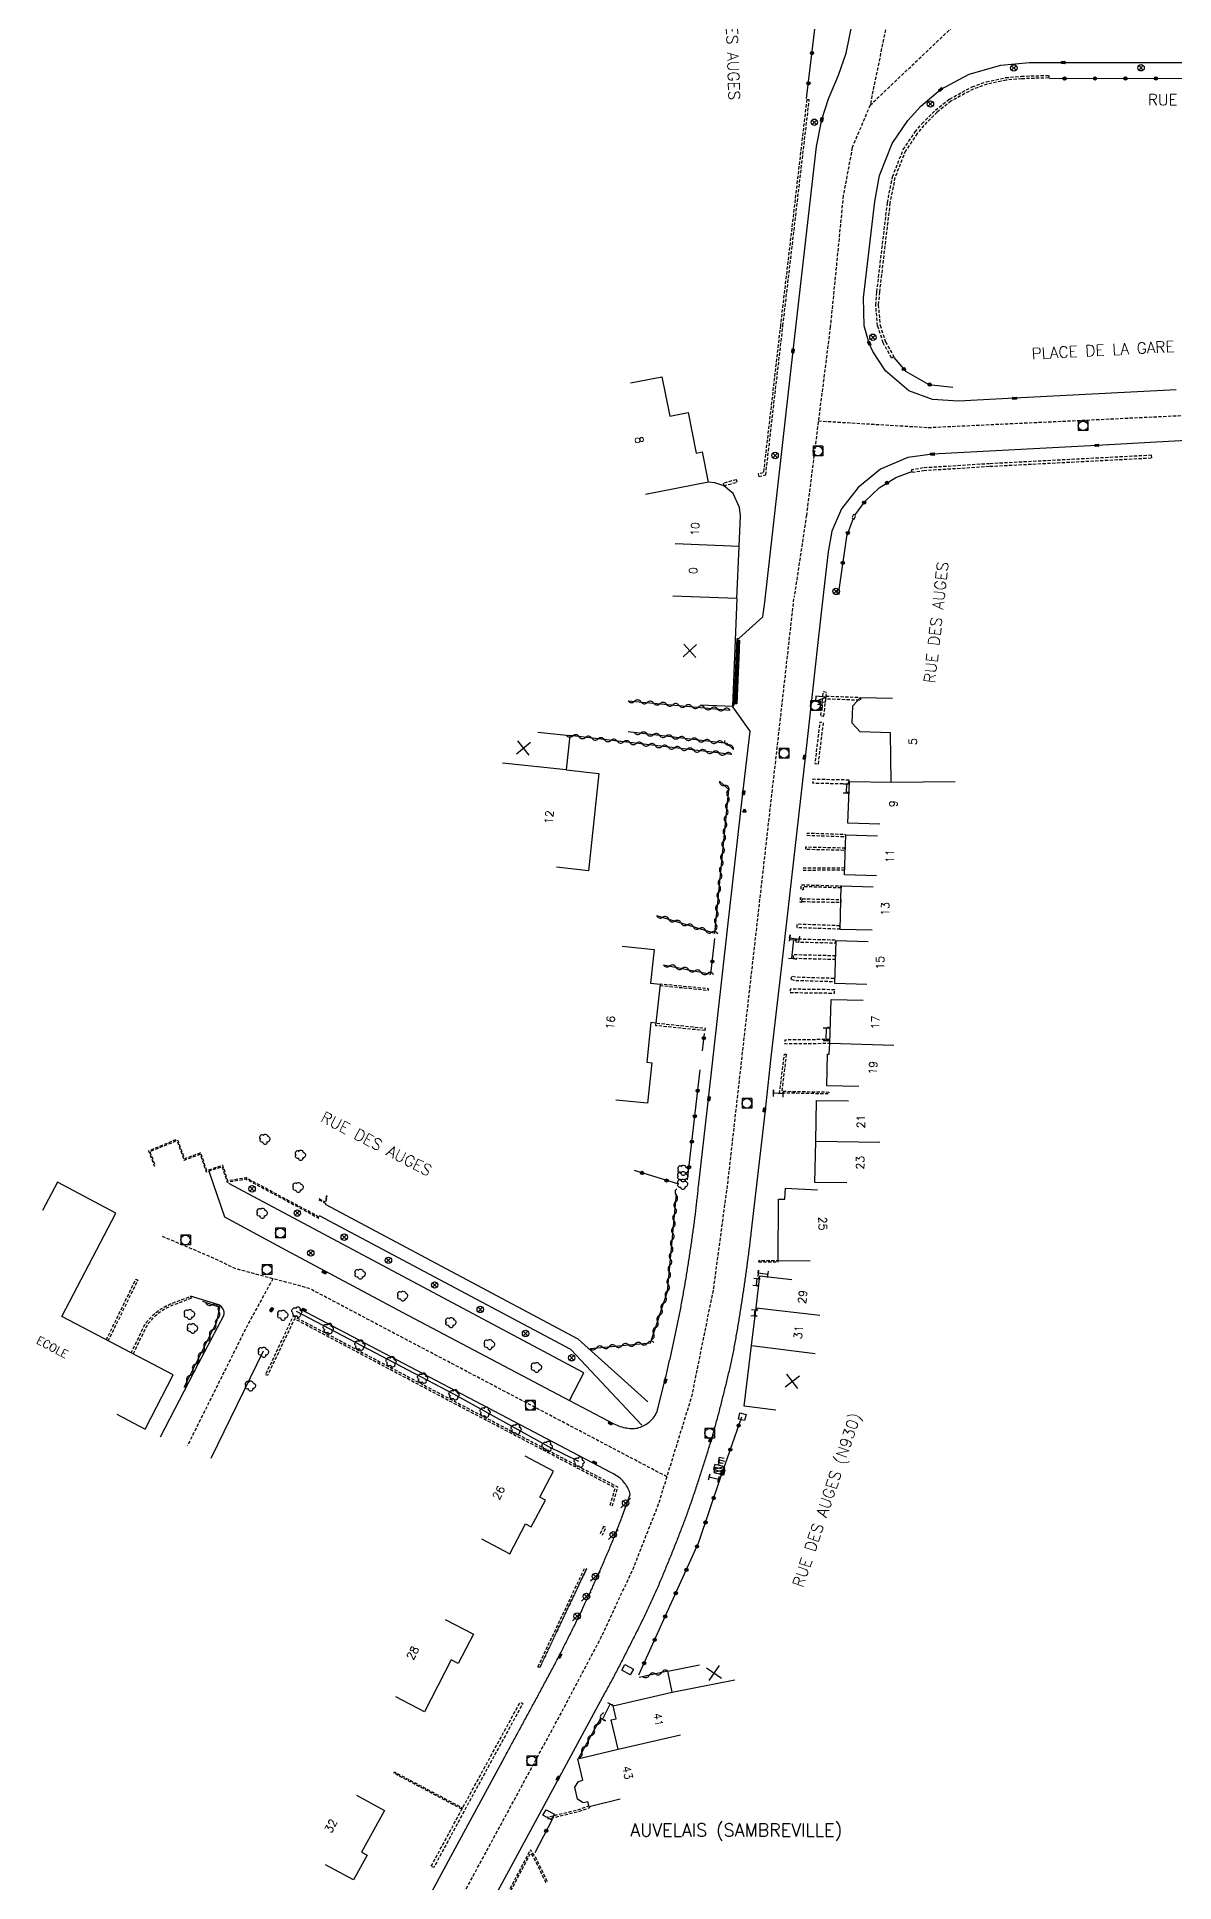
# Model space of a CAD drawing. Header units: millimetres. Extents: x 168000 to 169000, y 125999 to 127001.
# Drawn here: x 168423.1 to 168600.7, y 126247.1 to 126535.3 of the extents above; entities that cross this region are included whole.
import ezdxf
from ezdxf.enums import TextEntityAlignment as Align

# ---------------------------------------------------------------- set-up
doc = ezdxf.new("R2010")
doc.units = ezdxf.units.MM
doc.linetypes.add('DASHED', pattern=[0.75, 0.5, -0.25])
doc.layers.get('0').update_dxf_attribs({"linetype": 'CONTINUOUS'})
for name, color, linetype in [('W0001', 6, 'DASHED'), ('W0008', 7, 'CONTINUOUS'), ('W0100', 7, 'CONTINUOUS'), ('W0105', 7, 'CONTINUOUS'), ('W0112', 1, 'DASHED'), ('W0300', 7, 'CONTINUOUS'), ('W0302', 3, 'CONTINUOUS'), ('W0310', 3, 'CONTINUOUS'), ('W0322', 7, 'CONTINUOUS'), ('W0400', 7, 'CONTINUOUS'), ('W0420', 7, 'CONTINUOUS'), ('W0430', 7, 'CONTINUOUS'), ('W0454', 7, 'CONTINUOUS'), ('W0469', 7, 'CONTINUOUS'), ('W0851', 7, 'CONTINUOUS'), ('W0980', 7, 'CONTINUOUS'), ('W0984', 7, 'CONTINUOUS'), ('W0989', 7, 'CONTINUOUS'), ('W0991', 7, 'CONTINUOUS'), ('W1102', 7, 'CONTINUOUS'), ('W1471', 7, 'CONTINUOUS'), ('W1474', 7, 'CONTINUOUS')]:
    doc.layers.add(name, color=color, linetype=linetype)
doc.styles.get("Standard").update_dxf_attribs({"font": 'romans.shx', "width": 0.85})

# ---------------------------------------------------------------- blocks, each defined once
blk = doc.blocks.new('T400')
for p, q in [((-0.15, 0.3), (0.15, 0.3)), ((-0.15, -0.25), (-0.15, 0.3)), ((-0.15, 0.15), (0.15, 0.15)), ((-0.15, 0), (0.15, 0)), ((0.15, 0.3), (0.15, -0.25)), ((-0.15, -0.15), (0.15, -0.15)), ((-0.15, -0.25), (-0.15, -0.3)), ((-0.15, -0.3), (0.15, -0.3)), ((0.15, -0.3), (0.15, -0.25))]:
    blk.add_line(p, q)
blk = doc.blocks.new('T420')
for p, q in [((0.75, 0.75), (-0.75, 0.75)), ((-0.75, 0.75), (-0.75, -0.75)), ((0.75, 0.75), (0.75, -0.75)), ((0.75, -0.75), (-0.75, -0.75))]:
    blk.add_line(p, q)
blk.add_ellipse((0, 0), major_axis=(-0.53, 0.53), ratio=1, start_param=3.926991, end_param=10.210176)
blk = doc.blocks.new('T469')
at = {"color": 0, "linetype": 'Continuous', "flags": 128}
for points in [[(-0.35, 0.35), (0.35, -0.35)], [(-0.35, -0.35), (0.35, 0.35)]]:
    blk.add_lwpolyline(points, dxfattribs=at)
at = {"color": 0, "linetype": 'Continuous'}
blk.add_circle((0, 0), 0.5, dxfattribs=at)
blk = doc.blocks.new('t322o')
at = {"color": 0, "linetype": 'Continuous'}
for radius in [0.25, 0.15]:
    blk.add_circle((0, 0), radius, dxfattribs=at)
blk = doc.blocks.new('T1471')
at = {"color": 0, "linetype": 'Continuous', "flags": 128}
blk.add_lwpolyline([(-0.75, -0.5), (-0.75, 0.5), (0.75, 0.5), (0.75, -0.5), (-0.75, -0.5)], dxfattribs=at)
blk = doc.blocks.new('T1474')
at = {"color": 0, "linetype": 'Continuous', "flags": 128}
for points in [[(-0.75, -0.5), (-0.75, 0.5)], [(-0.75, 0), (0.75, 0)], [(0.75, 0), (0.75, -0.5), (0.75, 0.5)]]:
    blk.add_lwpolyline(points, dxfattribs=at)
blk = doc.blocks.new('T454')
for p, q in [((-0.25, 0.25), (0.25, -0.25)), ((-0.25, -0.25), (0.25, 0.25)), ((0.75, 0.75), (0.375, 0.375)), ((-0.375, -0.375), (-0.75, -0.75))]:
    blk.add_line(p, q)
blk.add_ellipse((0, 0), major_axis=(0.354, 0.354), ratio=1, start_param=5.497787143782138, end_param=11.78097245096172)
blk = doc.blocks.new('t105o')
for p, q in [((-0.5, 0), (0.5, 0)), ((0.5, 0), (0.2, 0.1)), ((0.5, 0), (0.2, -0.1))]:
    blk.add_line(p, q)
blk = doc.blocks.new('T430')
at = {"flags": 128}
for points in [[(0.8, 0.8), (-0.8, 0.8)], [(-0.8, 0.8), (-0.8, 0)], [(0.8, 0.8), (-0.8, 0)], [(-0.8, 0), (0.8, 0)], [(-0.4, 2.1), (0.4, 2.1)], [(-0.4, 2.1), (-0.4, 1.3)], [(-0.4, 1.7), (0, 1.7)], [(-0.4, 1.3), (0.4, 1.3)], [(0.8, 0), (0.8, 0.8)]]:
    blk.add_lwpolyline(points, dxfattribs=at)
blk = doc.blocks.new('T300')
for p, q in [((-0.8, 0.51), (-0.86, 0.34)), ((-0.86, 0.34), (-0.86, 0.17)), ((-0.86, 0.17), (-0.74, 0.06)), ((-0.69, 0.63), (-0.8, 0.51)), ((-0.8, -0.06), (-0.74, 0.06)), ((-0.74, 0.06), (-0.69, 0.11)), ((-0.57, 0.69), (-0.69, 0.63)), ((-0.46, 0.69), (-0.57, 0.69)), ((-0.29, 0.63), (-0.46, 0.69)), ((-0.29, 0.63), (-0.17, 0.74)), ((-0.23, 0.57), (-0.29, 0.63)), ((-0.17, 0.74), (-0.06, 0.8)), ((-0.06, 0.8), (0.06, 0.8)), ((0.06, 0.8), (0.23, 0.74)), ((0.23, 0.74), (0.34, 0.63)), ((0.34, 0.63), (0.4, 0.51)), ((0.46, 0.46), (0.34, 0.46)), ((0.4, 0.51), (0.4, 0.46)), ((0.57, 0.4), (0.46, 0.46)), ((0.57, 0.4), (0.69, 0.29)), ((0.69, 0.29), (0.74, 0.17)), ((0.74, 0.06), (0.69, -0.17)), ((0.74, 0.17), (0.74, 0.06)), ((-0.8, -0.17), (-0.8, -0.06)), ((-0.8, -0.23), (-0.8, -0.17)), ((-0.74, -0.34), (-0.8, -0.23)), ((-0.69, -0.4), (-0.74, -0.34)), ((-0.51, -0.46), (-0.69, -0.4)), ((-0.4, -0.46), (-0.51, -0.46)), ((-0.4, -0.46), (-0.34, -0.46)), ((-0.34, -0.46), (-0.34, -0.4)), ((-0.34, -0.51), (-0.34, -0.46)), ((-0.29, -0.63), (-0.34, -0.51)), ((-0.17, -0.74), (-0.29, -0.63)), ((-0.06, -0.8), (-0.17, -0.74)), ((0.06, -0.8), (-0.06, -0.8)), ((0.17, -0.74), (0.06, -0.8)), ((0.23, -0.69), (0.17, -0.74)), ((0.29, -0.46), (0.23, -0.46)), ((0.29, -0.63), (0.23, -0.69)), ((0.46, -0.4), (0.29, -0.46)), ((0.34, -0.51), (0.29, -0.63)), ((0.34, -0.51), (0.34, -0.46)), ((0.57, -0.34), (0.46, -0.4)), ((0.63, -0.29), (0.57, -0.34)), ((0.69, -0.17), (0.63, -0.29))]:
    blk.add_line(p, q)
blk = doc.blocks.new('t112o')
at = {"color": 0, "linetype": 'Continuous'}
for p, q in [((-0.5, 0.5), (0.5, 0.5)), ((-0.5, -0.5), (-0.5, 0.5)), ((0.5, 0.5), (0.5, -0.5)), ((0.5, -0.5), (-0.5, -0.5))]:
    blk.add_line(p, q, dxfattribs=at)
blk = doc.blocks.new('T851')
for p, q in [((-0.25, -0.15), (0, 0.32)), ((0, 0.32), (0.25, -0.15)), ((-0.25, -0.15), (0.25, -0.15))]:
    blk.add_line(p, q)
for major_axis in [(-0.106, 0.106), (-0.0354, 0.0354), (-0.0236, 0.0236)]:
    blk.add_ellipse((0, 0), major_axis=major_axis, ratio=1, start_param=3.926991, end_param=10.210176)
blk = doc.blocks.new('t310o')
at = {"color": 0, "linetype": 'Continuous'}
for centre, start, end in [((-0.5, 0.38), 216.8699, 323.1304), ((0.5, -0.37), 36.8699, 143.1303)]:
    blk.add_arc(centre, 0.625, start, end, dxfattribs=at)
blk = doc.blocks.new('t991o')
at = {"color": 0, "linetype": 'Continuous'}
for p, q in [((-1, 1), (1, -1)), ((-1, -1), (1, 1))]:
    blk.add_line(p, q, dxfattribs=at)

msp = doc.modelspace()

# ---------------------------------------------------------------- linework, layer by layer
at = {"layer": 'W0001'}
for points in [[(168551.68, 126577.85), (168555.67, 126559.61), (168556.62, 126553.15), (168557.7, 126546.66), (168553.18, 126524.59), (168550.4, 126517.98), (168549, 126510.48), (168546.98, 126490.02), (168543.25, 126460.57), (168541.33, 126447.77)], [(168553.18, 126524.59), (168566.66, 126537.38), (168578.24, 126537.64), (168587.8, 126537.07), (168603.08, 126537.97), (168616.4, 126536.61), (168637.44, 126536.16), (168660.76, 126536.25), (168673.48, 126542.1)], [(168545.12, 126475.29), (168562.28, 126474.26), (168592.22, 126475.67), (168611.24, 126476.59), (168624.39, 126474.48), (168649.28, 126474.67), (168670.82, 126477.13), (168705.18, 126486.07), (168730.67, 126492.45), (168746.91, 126495.06), (168766.07, 126496.72), (168782.11, 126497.61), (168794.14, 126497.6), (168799.72, 126496.97), (168803.28, 126494.91), (168804.48, 126492.27)]]:
    msp.add_lwpolyline(points, dxfattribs=at)
at = {"layer": 'W0001', "flags": 128}
for points in [[(168427.16, 126124.2), (168431.92, 126136.25), (168436.49, 126146.62), (168443.93, 126160.53), (168449.71, 126171.22), (168464.8, 126199.09), (168481.06, 126229.21), (168494.73, 126254.55), (168504.38, 126272.39), (168511.22, 126285.33), (168516.19, 126296.01), (168520.15, 126306.08), (168525.4, 126323.09), (168528.78, 126339.83), (168531.05, 126356.84), (168533.41, 126377.77), (168536.47, 126404.75), (168538.67, 126424.11), (168541.33, 126447.77)], [(168521.47, 126310.37), (168493.06, 126325.32), (168477.45, 126333.54), (168465.62, 126339.8), (168454.26, 126342.82), (168449.68, 126344.95), (168442.66, 126347.92)], [(168459.94, 126341.31), (168456, 126334.13), (168446.57, 126315.19)]]:
    msp.add_lwpolyline(points, dxfattribs=at)
at = {"layer": 'W0008'}
for points in [[(168536.74, 126446.99), (168541.16, 126486.23), (168544.84, 126518.16), (168545.66, 126522.34), (168546.68, 126525.57), (168548.28, 126529.3), (168549.45, 126532.73), (168550.53, 126538.11), (168551.38, 126543.29), (168551.89, 126547.62), (168552.14, 126552.17), (168552.3, 126555.23), (168552.06, 126557.92), (168551.49, 126559.79), (168549.92, 126561.76), (168548.17, 126562.85), (168546.17, 126563.29), (168545.76, 126563.44), (168545.87, 126562.22), (168544.12, 126562.07), (168542.47, 126561.72)], [(168600.99, 126480.13), (168575.74, 126478.83), (168566.98, 126478.38), (168562.92, 126478.61), (168559.23, 126480.01), (168555.62, 126483.09), (168553.64, 126486.14), (168553.05, 126487.4), (168552.28, 126490.16), (168552.15, 126494.53), (168553.92, 126509.58), (168554.64, 126513.62), (168556.65, 126518.6), (168559.1, 126522.23), (168561.11, 126524.47), (168564.2, 126527.04), (168568.66, 126529.43), (168573.61, 126530.85), (168578.08, 126531.27), (168583.36, 126531.28), (168608.42, 126531.26)], [(168706.48, 126482.09), (168679.05, 126474.76), (168673.2, 126473.19), (168672.21, 126472.69), (168671.55, 126471.62), (168671.4, 126470.65), (168671.33, 126466.88), (168640.14, 126467.41), (168622.91, 126467.71), (168613.97, 126467.83), (168613.97, 126469.87), (168613.64, 126471.03), (168612.92, 126471.88), (168611.18, 126472.61), (168610.03, 126472.62), (168588.62, 126471.46), (168562.95, 126470.09), (168559.09, 126469.56), (168554.81, 126467.73), (168551.32, 126464.91), (168548.73, 126461.57), (168547.23, 126458.05), (168546.64, 126454.86), (168545.92, 126448.55)]]:
    msp.add_lwpolyline(points, dxfattribs=at)
at = {"layer": 'W0008', "flags": 128}
for points in [[(168449.96, 126358.11), (168452.41, 126350.95), (168461.91, 126345.81), (168480.15, 126336.09), (168506.25, 126322.3), (168513.2, 126318.66), (168513.44, 126318.54), (168513.68, 126318.42), (168513.93, 126318.32), (168514.18, 126318.23), (168514.44, 126318.15), (168514.7, 126318.09), (168514.96, 126318.04), (168515.2, 126318), (168515.44, 126317.97), (168515.68, 126317.94), (168515.91, 126317.93), (168516.15, 126317.92), (168516.39, 126317.93), (168516.63, 126317.95), (168516.86, 126317.99), (168517.1, 126318.05), (168517.33, 126318.12), (168517.56, 126318.21), (168517.77, 126318.31), (168517.98, 126318.42), (168518.19, 126318.55), (168518.38, 126318.68), (168518.57, 126318.83), (168518.76, 126318.98), (168518.94, 126319.14), (168519.13, 126319.33), (168519.31, 126319.53), (168519.47, 126319.74), (168519.62, 126319.96), (168519.75, 126320.19), (168519.87, 126320.43), (168521.04, 126324.94), (168521.1, 126325.18), (168521.16, 126325.42), (168521.22, 126325.66), (168521.27, 126325.9), (168521.33, 126326.15), (168521.39, 126326.39), (168521.45, 126326.63), (168521.5, 126326.87), (168521.56, 126327.11), (168521.62, 126327.36), (168521.67, 126327.6), (168521.73, 126327.84), (168521.78, 126328.08), (168521.84, 126328.32), (168521.89, 126328.57), (168521.95, 126328.81), (168522, 126329.05), (168522.06, 126329.29), (168522.11, 126329.54), (168522.16, 126329.78), (168522.22, 126330.02), (168522.27, 126330.26), (168522.32, 126330.51), (168522.38, 126330.75), (168522.43, 126330.99), (168522.48, 126331.24), (168522.54, 126331.49), (168522.59, 126331.74), (168522.64, 126331.99), (168522.7, 126332.23), (168522.75, 126332.48), (168522.8, 126332.73), (168522.86, 126332.98), (168522.91, 126333.23), (168522.96, 126333.48), (168523.01, 126333.73), (168523.06, 126333.97), (168523.12, 126334.22), (168523.17, 126334.47), (168523.22, 126334.72), (168523.27, 126334.97), (168523.32, 126335.22), (168523.37, 126335.47), (168523.42, 126335.72), (168523.47, 126335.97), (168523.52, 126336.21), (168523.57, 126336.46), (168523.62, 126336.71), (168523.67, 126336.96), (168523.71, 126337.21), (168523.76, 126337.46), (168523.81, 126337.71), (168523.85, 126337.96), (168523.9, 126338.21), (168523.95, 126338.46), (168523.99, 126338.71), (168524.03, 126338.96), (168524.08, 126339.2), (168524.12, 126339.45), (168524.17, 126339.7), (168524.21, 126339.95), (168524.25, 126340.19), (168524.29, 126340.44), (168524.34, 126340.69), (168524.38, 126340.93), (168524.42, 126341.18), (168524.46, 126341.43), (168524.5, 126341.68), (168524.54, 126341.92), (168524.58, 126342.17), (168524.62, 126342.42), (168524.66, 126342.67), (168524.7, 126342.91), (168524.74, 126343.16), (168524.78, 126343.41), (168524.82, 126343.66), (168524.86, 126343.9), (168524.9, 126344.15), (168524.93, 126344.4), (168524.97, 126344.65), (168525.01, 126344.9), (168525.05, 126345.14), (168525.09, 126345.39), (168525.12, 126345.64), (168525.16, 126345.89), (168525.2, 126346.14), (168525.23, 126346.38), (168525.27, 126346.63), (168525.3, 126346.88), (168525.34, 126347.13), (168525.38, 126347.38), (168525.41, 126347.63), (168525.45, 126347.87), (168525.48, 126348.12), (168525.52, 126348.37), (168525.55, 126348.62), (168525.58, 126348.87), (168525.62, 126349.12), (168525.65, 126349.36), (168525.69, 126349.61), (168525.72, 126349.86), (168525.75, 126350.1), (168525.78, 126350.34), (168525.82, 126350.59), (168525.85, 126350.83), (168525.88, 126351.08), (168525.91, 126351.32), (168525.94, 126351.57), (168525.97, 126351.81), (168526, 126352.05), (168526.03, 126352.3), (168526.05, 126352.54), (168526.08, 126352.79), (168526.11, 126353.03), (168526.14, 126353.28), (168526.16, 126353.52), (168526.19, 126353.77), (168526.22, 126354.01), (168526.24, 126354.26), (168526.27, 126354.5), (168526.29, 126354.75), (168526.32, 126354.99), (168526.34, 126355.23), (168526.37, 126355.48), (168526.39, 126355.72), (168527.89, 126368.93), (168530.93, 126395.89), (168533.29, 126416.69), (168534.45, 126426.83), (168531.75, 126430.64), (168531.97, 126430.98), (168532.41, 126441.29), (168532.69, 126441.31), (168536.46, 126444.7), (168536.74, 126446.99)], [(168545.92, 126448.55), (168545, 126440.19), (168544.27, 126433.56), (168543.09, 126423.19), (168539.55, 126391.98), (168537.71, 126375.89), (168536.73, 126367.17), (168534.58, 126348.35), (168534.55, 126348.1), (168534.52, 126347.86), (168534.49, 126347.61), (168534.46, 126347.36), (168534.43, 126347.12), (168534.4, 126346.87), (168534.37, 126346.63), (168534.34, 126346.38), (168534.31, 126346.13), (168534.27, 126345.89), (168534.24, 126345.64), (168534.21, 126345.39), (168534.18, 126345.15), (168534.15, 126344.9), (168534.12, 126344.66), (168534.08, 126344.41), (168534.05, 126344.16), (168534.02, 126343.92), (168533.99, 126343.67), (168533.95, 126343.43), (168533.92, 126343.18), (168533.89, 126342.93), (168533.85, 126342.69), (168533.82, 126342.44), (168533.79, 126342.2), (168533.75, 126341.95), (168533.72, 126341.71), (168533.68, 126341.46), (168533.65, 126341.21), (168533.61, 126340.97), (168533.58, 126340.72), (168533.54, 126340.48), (168533.51, 126340.23), (168533.47, 126339.99), (168533.44, 126339.74), (168533.4, 126339.5), (168533.36, 126339.25), (168533.33, 126339.01), (168533.29, 126338.76), (168533.25, 126338.51), (168533.22, 126338.27), (168533.18, 126338.02), (168533.14, 126337.78), (168533.1, 126337.53), (168533.07, 126337.29), (168533.03, 126337.04), (168532.99, 126336.8), (168532.95, 126336.55), (168532.91, 126336.3), (168532.87, 126336.06), (168532.83, 126335.81), (168532.79, 126335.56), (168532.75, 126335.31), (168532.71, 126335.06), (168532.67, 126334.81), (168532.63, 126334.57), (168532.59, 126334.32), (168532.55, 126334.07), (168532.51, 126333.82), (168532.47, 126333.57), (168532.43, 126333.33), (168532.38, 126333.08), (168532.34, 126332.83), (168532.3, 126332.58), (168532.25, 126332.34), (168532.21, 126332.09), (168532.17, 126331.84), (168532.12, 126331.59), (168532.08, 126331.35), (168532.03, 126331.1), (168531.98, 126330.85), (168531.94, 126330.6), (168531.89, 126330.36), (168531.84, 126330.11), (168531.79, 126329.86), (168531.74, 126329.62), (168531.69, 126329.37), (168531.64, 126329.12), (168531.59, 126328.88), (168531.54, 126328.64), (168531.49, 126328.4), (168531.43, 126328.16), (168531.38, 126327.91), (168531.33, 126327.67), (168531.27, 126327.43), (168531.22, 126327.19), (168531.17, 126326.95), (168531.11, 126326.71), (168531.05, 126326.47), (168531, 126326.22), (168530.94, 126325.98), (168530.88, 126325.74), (168530.83, 126325.5), (168530.77, 126325.26), (168530.71, 126325.02), (168530.65, 126324.78), (168530.59, 126324.54), (168530.53, 126324.3), (168530.47, 126324.06), (168530.42, 126323.82), (168530.36, 126323.58), (168530.3, 126323.34), (168530.23, 126323.1), (168530.17, 126322.86), (168530.11, 126322.62), (168530.05, 126322.38), (168529.99, 126322.14), (168529.93, 126321.9), (168529.87, 126321.66), (168529.81, 126321.42), (168529.75, 126321.18), (168529.69, 126320.94), (168529.62, 126320.7), (168529.56, 126320.46), (168529.5, 126320.22), (168529.44, 126319.98), (168529.37, 126319.74), (168529.31, 126319.51), (168529.25, 126319.27), (168529.18, 126319.03), (168529.12, 126318.79), (168529.05, 126318.55), (168528.99, 126318.31), (168528.92, 126318.08), (168528.85, 126317.84), (168528.79, 126317.6), (168528.72, 126317.36), (168528.65, 126317.12), (168528.58, 126316.89), (168528.52, 126316.65), (168528.45, 126316.41), (168528.38, 126316.17), (168528.3, 126315.92), (168528.23, 126315.68), (168528.16, 126315.43), (168528.08, 126315.19), (168528.01, 126314.95), (168527.93, 126314.7), (168527.86, 126314.46), (168527.78, 126314.21), (168527.71, 126313.97), (168527.63, 126313.73), (168527.55, 126313.48), (168527.47, 126313.24), (168527.4, 126313), (168527.32, 126312.75), (168527.24, 126312.51), (168527.16, 126312.27), (168527.09, 126312.03), (168527.01, 126311.78), (168526.93, 126311.54), (168526.85, 126311.3), (168526.77, 126311.06), (168526.7, 126310.82), (168526.62, 126310.57), (168526.54, 126310.33), (168526.46, 126310.09), (168526.38, 126309.85), (168526.3, 126309.61), (168526.23, 126309.37), (168526.15, 126309.13), (168526.07, 126308.89), (168525.99, 126308.64), (168525.91, 126308.4), (168525.83, 126308.16), (168525.75, 126307.92), (168525.67, 126307.68), (168525.59, 126307.44), (168525.5, 126307.2), (168525.42, 126306.96), (168525.34, 126306.72), (168525.26, 126306.48), (168525.18, 126306.24), (168525.09, 126306), (168525.01, 126305.76), (168524.92, 126305.52), (168524.84, 126305.28), (168524.75, 126305.05), (168524.67, 126304.81), (168524.58, 126304.58), (168524.5, 126304.34), (168524.41, 126304.11), (168524.33, 126303.87), (168524.24, 126303.64), (168524.15, 126303.4), (168524.06, 126303.17), (168523.98, 126302.93), (168523.89, 126302.7), (168523.8, 126302.47), (168523.71, 126302.23), (168523.62, 126302), (168523.53, 126301.77), (168523.44, 126301.53), (168523.35, 126301.3), (168523.26, 126301.07), (168523.17, 126300.83), (168523.08, 126300.6), (168522.99, 126300.37), (168522.9, 126300.14), (168522.81, 126299.9), (168522.72, 126299.67), (168522.62, 126299.44), (168522.53, 126299.21), (168522.44, 126298.97), (168522.35, 126298.74), (168522.25, 126298.51), (168522.16, 126298.28), (168522.07, 126298.05), (168521.97, 126297.82), (168521.88, 126297.59), (168521.79, 126297.37), (168521.7, 126297.14), (168521.6, 126296.91), (168521.51, 126296.68), (168521.42, 126296.45), (168521.32, 126296.22), (168521.23, 126295.99), (168521.14, 126295.77), (168521.04, 126295.54), (168520.95, 126295.31), (168520.85, 126295.08), (168520.76, 126294.85), (168520.66, 126294.63), (168520.56, 126294.4), (168520.47, 126294.17), (168520.37, 126293.95), (168520.27, 126293.72), (168520.18, 126293.49), (168520.08, 126293.26), (168519.98, 126293.04), (168519.88, 126292.81), (168519.78, 126292.59), (168519.68, 126292.36), (168519.58, 126292.13), (168519.48, 126291.91), (168519.38, 126291.68), (168519.28, 126291.46), (168519.18, 126291.23), (168519.08, 126291.01), (168518.97, 126290.78), (168518.87, 126290.55), (168518.76, 126290.32), (168518.66, 126290.1), (168518.55, 126289.87), (168518.44, 126289.64), (168518.33, 126289.42), (168518.23, 126289.19), (168518.12, 126288.96), (168518.01, 126288.74), (168517.9, 126288.51), (168517.79, 126288.29), (168517.68, 126288.06), (168517.57, 126287.83), (168517.46, 126287.61), (168517.35, 126287.38), (168517.24, 126287.16), (168517.12, 126286.93), (168517.01, 126286.71), (168516.9, 126286.49), (168516.79, 126286.26), (168516.68, 126286.04), (168516.56, 126285.81), (168516.45, 126285.59), (168516.34, 126285.36), (168516.22, 126285.14), (168516.11, 126284.92), (168516, 126284.69), (168515.88, 126284.47), (168515.77, 126284.24), (168515.66, 126284.02), (168515.54, 126283.8), (168515.43, 126283.57), (168515.31, 126283.35), (168515.2, 126283.13), (168515.09, 126282.9), (168514.97, 126282.67), (168514.86, 126282.45), (168514.74, 126282.22), (168514.62, 126282), (168514.51, 126281.77), (168514.39, 126281.54), (168514.27, 126281.32), (168514.16, 126281.09), (168514.04, 126280.87), (168513.92, 126280.64), (168513.81, 126280.42), (168513.69, 126280.19), (168513.57, 126279.97), (168513.45, 126279.74), (168513.33, 126279.52), (168513.22, 126279.29), (168513.1, 126279.07), (168512.98, 126278.84), (168512.86, 126278.62), (168512.74, 126278.4), (168512.62, 126278.17), (168512.5, 126277.95), (168512.38, 126277.72), (168512.26, 126277.5), (168512.14, 126277.28), (168512.02, 126277.05), (168511.9, 126276.83), (168511.78, 126276.61), (168503.97, 126262.17), (168487.48, 126231.67)], [(168506.26, 126322.29), (168508.49, 126326.63), (168484.06, 126339.65), (168453.07, 126356.2)], [(168517.57, 126318.44), (168506.48, 126330.24), (168467.2, 126351.12)], [(168518.49, 126322.1), (168507.61, 126331.86), (168468.13, 126352.9)], [(168442.39, 126316.61), (168448.31, 126328.06), (168452.27, 126335.58), (168452.33, 126335.83), (168452.33, 126336.07), (168452.27, 126336.32), (168452.17, 126336.54), (168452.04, 126336.75), (168451.89, 126336.93), (168451.72, 126337.09), (168451.52, 126337.23), (168447.08, 126338.56)], [(168479.6, 126235.95), (168487.73, 126251.08), (168496.15, 126266.63), (168496.27, 126266.85), (168496.39, 126267.07), (168496.51, 126267.29), (168496.63, 126267.51), (168496.75, 126267.73), (168496.86, 126267.95), (168496.98, 126268.17), (168497.1, 126268.39), (168497.22, 126268.61), (168497.34, 126268.83), (168497.46, 126269.05), (168497.58, 126269.27), (168497.7, 126269.49), (168497.82, 126269.71), (168497.94, 126269.93), (168498.06, 126270.15), (168498.18, 126270.37), (168498.3, 126270.59), (168498.42, 126270.81), (168498.54, 126271.03), (168498.66, 126271.25), (168498.78, 126271.47), (168498.9, 126271.69), (168499.01, 126271.91), (168499.13, 126272.13), (168499.25, 126272.35), (168499.37, 126272.58), (168499.49, 126272.8), (168499.61, 126273.02), (168499.73, 126273.24), (168499.85, 126273.46), (168499.97, 126273.68), (168500.09, 126273.91), (168500.21, 126274.13), (168500.33, 126274.35), (168500.45, 126274.57), (168500.57, 126274.79), (168500.7, 126275.02), (168500.82, 126275.24), (168500.94, 126275.46), (168501.06, 126275.68), (168501.18, 126275.9), (168501.3, 126276.13), (168501.42, 126276.35), (168501.54, 126276.57), (168501.66, 126276.79), (168501.78, 126277.02), (168501.9, 126277.24), (168502.02, 126277.46), (168502.13, 126277.68), (168502.25, 126277.91), (168502.37, 126278.13), (168502.49, 126278.35), (168502.61, 126278.58), (168502.73, 126278.8), (168502.86, 126279.03), (168502.98, 126279.25), (168503.1, 126279.48), (168503.22, 126279.7), (168503.34, 126279.93), (168503.46, 126280.16), (168503.58, 126280.38), (168503.7, 126280.61), (168503.82, 126280.83), (168503.94, 126281.06), (168504.06, 126281.29), (168504.18, 126281.51), (168504.3, 126281.74), (168504.42, 126281.97), (168504.54, 126282.19), (168504.65, 126282.42), (168504.77, 126282.64), (168504.88, 126282.86), (168504.99, 126283.08), (168505.11, 126283.3), (168505.22, 126283.52), (168505.33, 126283.74), (168505.44, 126283.96), (168505.55, 126284.18), (168505.67, 126284.4), (168505.78, 126284.63), (168505.89, 126284.85), (168506, 126285.07), (168506.11, 126285.3), (168506.22, 126285.53), (168506.34, 126285.76), (168506.45, 126285.99), (168506.56, 126286.21), (168506.67, 126286.44), (168506.79, 126286.67), (168506.9, 126286.9), (168507.01, 126287.12), (168507.12, 126287.35), (168507.23, 126287.58), (168507.35, 126287.81), (168507.46, 126288.04), (168507.57, 126288.27), (168507.68, 126288.49), (168507.79, 126288.72), (168507.9, 126288.95), (168508.01, 126289.18), (168508.12, 126289.41), (168508.23, 126289.64), (168508.34, 126289.87), (168508.45, 126290.1), (168508.56, 126290.33), (168508.66, 126290.56), (168508.77, 126290.79), (168508.88, 126291.02), (168508.99, 126291.25), (168509.09, 126291.47), (168509.2, 126291.7), (168509.3, 126291.93), (168509.41, 126292.15), (168509.51, 126292.38), (168509.61, 126292.61), (168509.72, 126292.83), (168509.82, 126293.06), (168509.92, 126293.29), (168510.03, 126293.52), (168510.13, 126293.74), (168510.23, 126293.97), (168510.34, 126294.2), (168510.44, 126294.43), (168510.54, 126294.65), (168510.64, 126294.88), (168510.74, 126295.11), (168510.84, 126295.34), (168510.95, 126295.57), (168511.05, 126295.8), (168511.15, 126296.02), (168511.25, 126296.25), (168511.35, 126296.48), (168511.45, 126296.71), (168511.55, 126296.94), (168511.65, 126297.17), (168511.74, 126297.4), (168511.84, 126297.63), (168511.94, 126297.86), (168512.04, 126298.09), (168512.14, 126298.32), (168512.23, 126298.55), (168512.33, 126298.78), (168512.43, 126299.01), (168512.53, 126299.24), (168512.62, 126299.47), (168512.72, 126299.71), (168512.82, 126299.94), (168512.91, 126300.17), (168513.01, 126300.41), (168513.1, 126300.64), (168513.2, 126300.88), (168513.29, 126301.11), (168513.39, 126301.34), (168513.48, 126301.58), (168513.57, 126301.81), (168513.67, 126302.05), (168513.76, 126302.28), (168513.85, 126302.52), (168513.94, 126302.75), (168514.03, 126302.99), (168514.12, 126303.23), (168514.21, 126303.46), (168514.3, 126303.7), (168514.39, 126303.93), (168514.48, 126304.17), (168515.75, 126307.61), (168515.69, 126307.84), (168515.61, 126308.07), (168515.52, 126308.29), (168515.41, 126308.51), (168515.29, 126308.73), (168515.16, 126308.94), (168515.03, 126309.15), (168514.89, 126309.35), (168514.74, 126309.54), (168514.58, 126309.73), (168514.41, 126309.91), (168514.23, 126310.08), (168514.04, 126310.23), (168513.85, 126310.38), (168513.66, 126310.52), (168513.45, 126310.64), (168513.24, 126310.76), (168513.03, 126310.87), (168512.8, 126310.97), (168477.36, 126329.63), (168464.29, 126336.48)]]:
    msp.add_lwpolyline(points, dxfattribs=at)
at = {"layer": 'W0100'}
for p, q in [((168515.79, 126481.21), (168520.69, 126482.19)), ((168520.69, 126482.19), (168521.91, 126476.04)), ((168521.91, 126476.04), (168524.76, 126476.61)), ((168524.76, 126476.61), (168526.02, 126470.26)), ((168526.02, 126470.26), (168527.01, 126470.46))]:
    msp.add_line(p, q, dxfattribs=at)
msp.add_lwpolyline([(168532.39, 126447.53), (168532.74, 126455.68), (168532.96, 126460.48), (168532.8, 126461.78), (168531.79, 126463.97), (168530.33, 126465.15), (168528.97, 126465.64), (168527.94, 126465.74), (168527.01, 126470.46)], dxfattribs=at)
at = {"layer": 'W0100', "flags": 128}
for points in [[(168532.39, 126447.53), (168531.69, 126430.66), (168526.69, 126430.87)], [(168554.73, 126412.28), (168549.73, 126412.45), (168549.95, 126418.99), (168556.47, 126418.86), (168556.39, 126426.58), (168551.65, 126426.75), (168550.4, 126428.09), (168550.47, 126430.8), (168551.7, 126432.1), (168556.7, 126431.98)], [(168501.33, 126426.66), (168506.3, 126426.14), (168505.75, 126420.8), (168510.84, 126420.24), (168509.2, 126405.04), (168504.23, 126405.57)], [(168549.53, 126418.59), (168549.48, 126417.21)], [(168554.17, 126404.24), (168549.18, 126404.4), (168549.38, 126410.65), (168554.37, 126410.49)], [(168553.5, 126395.73), (168548.5, 126395.85), (168548.66, 126402.65), (168553.66, 126402.53)], [(168540.96, 126391.35), (168541.27, 126394.26)], [(168552.69, 126387.26), (168547.69, 126387.4), (168547.89, 126394.14), (168552.89, 126394)], [(168514.48, 126393.25), (168519.45, 126392.75), (168518.92, 126387.49), (168520.42, 126387.33), (168519.76, 126381.24), (168518.98, 126381.32), (168518.31, 126375.13), (168519.1, 126375.05), (168518.44, 126368.71), (168513.47, 126369.22)], [(168551.41, 126371.32), (168546.41, 126371.46), (168546.55, 126376.37), (168546.78, 126376.37), (168546.91, 126378.08), (168547.11, 126384.94), (168552.11, 126384.79)], [(168546.35, 126378.5), (168546.37, 126380.49)], [(168549.57, 126356.26), (168544.57, 126356.36), (168544.7, 126362.79), (168544.81, 126369.16), (168549.81, 126369.07)], [(168435.55, 126320.13), (168439.99, 126317.83), (168444.39, 126326.28), (168426.99, 126335.4), (168435.43, 126351.56), (168426.32, 126356.37), (168423.99, 126351.95)], [(168543.82, 126344.06), (168538.82, 126344.09), (168538.89, 126353.72), (168539.87, 126353.71), (168539.97, 126355.45), (168544.96, 126355.17)], [(168538.48, 126320.78), (168533.52, 126321.4), (168534.69, 126330.86), (168535.42, 126336.75), (168535.98, 126341.74), (168540.95, 126341.18)], [(168535.51, 126341.36), (168535.39, 126340.24)], [(168535.18, 126336.47), (168535.07, 126335.51)], [(168492.5, 126300.67), (168496.92, 126298.33), (168499.4, 126303), (168500.28, 126302.54), (168502.49, 126306.73), (168501.62, 126307.19), (168503.77, 126311.25), (168499.35, 126313.6)], [(168486.83, 126288.09), (168491.27, 126285.78), (168488.88, 126281.2), (168487.8, 126281.76), (168483.59, 126273.68), (168479.16, 126275.99)], [(168514.17, 126260), (168509.3, 126258.85), (168509.12, 126259.6), (168508.39, 126259.46), (168507.5, 126260.03), (168507.08, 126261.91), (168507.64, 126262.8), (168508.32, 126262.97), (168507.53, 126266.33), (168513.83, 126267.82), (168512.78, 126272.39), (168513.55, 126272.59), (168513.08, 126274.59), (168522.27, 126276.74), (168521.63, 126280.02), (168526.54, 126280.99)], [(168511.42, 126272.48), (168512.63, 126274.88)], [(168472.97, 126260.66), (168477.36, 126258.27), (168473.79, 126251.72), (168474.65, 126251.25), (168472.55, 126247.4), (168468.16, 126249.79)]]:
    msp.add_lwpolyline(points, dxfattribs=at)
at = {"layer": 'W0112'}
for p, q in [((168576.81, 126529.12), (168581.08, 126529.26)), ((168539.58, 126490.15), (168543.69, 126525.45)), ((168532.42, 126465.71), (168532.31, 126466.1)), ((168561.5, 126467.95), (168559.67, 126467.65)), ((168530.33, 126465.15), (168532.42, 126465.71)), ((168550.61, 126460.68), (168550.33, 126460.13)), ((168550.33, 126460.13), (168550.69, 126459.95)), ((168548.07, 126448.86), (168547.97, 126448.29)), ((168547.97, 126448.29), (168548.36, 126448.22))]:
    msp.add_line(p, q, dxfattribs=at)
for points in [[(168556.54, 126485.11), (168555.24, 126487.5), (168554.36, 126490.15), (168554.07, 126493.4), (168554.25, 126495.47), (168555.9, 126509.38), (168556.69, 126513.42), (168558.37, 126517.67), (168560.23, 126520.42), (168561.3, 126521.72), (168563.39, 126523.82), (168565.6, 126525.56), (168569.14, 126527.48), (168571.35, 126528.26), (168574.36, 126528.9), (168576.81, 126529.12)], [(168581.08, 126529.26), (168581.09, 126528.86), (168576.84, 126528.72), (168574.42, 126528.51), (168571.46, 126527.87), (168569.3, 126527.12), (168565.82, 126525.22), (168563.66, 126523.52), (168561.6, 126521.45), (168560.55, 126520.18), (168558.72, 126517.48), (168557.07, 126513.3), (168556.29, 126509.31), (168554.65, 126495.43), (168554.47, 126493.4), (168554.75, 126490.23), (168555.61, 126487.66)], [(168543.69, 126525.45), (168543.3, 126525.49), (168539.19, 126490.19), (168536.53, 126467.18)], [(168535.8, 126466.62), (168536.89, 126466.85), (168539.58, 126490.15)], [(168555.61, 126487.66), (168556.89, 126485.3), (168556.54, 126485.11)], [(168597.14, 126469.92), (168571.85, 126468.6), (168561.5, 126467.95)], [(168571.88, 126468.2), (168597.16, 126469.52), (168597.14, 126469.92)], [(168532.31, 126466.1), (168530.23, 126465.54), (168530.33, 126465.15)], [(168536.53, 126467.18), (168535.72, 126467.01), (168535.8, 126466.62)], [(168559.67, 126467.65), (168559.73, 126467.26), (168561.55, 126467.55), (168571.88, 126468.2)], [(168550.69, 126459.95), (168550.96, 126460.49), (168550.61, 126460.68)], [(168548.36, 126448.22), (168548.46, 126448.79), (168548.07, 126448.86)]]:
    msp.add_lwpolyline(points, dxfattribs=at)
at = {"layer": 'W0112', "flags": 128}
for points in [[(168545.96, 126429.17), (168546.39, 126432.89), (168545.85, 126432.96), (168545.42, 126429.23)], [(168545.12, 126421.7), (168545.91, 126428.17), (168545.34, 126428.24), (168544.56, 126421.77)], [(168549.9, 126419.19), (168544.23, 126419.31), (168544.22, 126418.74), (168549.89, 126418.62)], [(168549.31, 126408.56), (168543.1, 126408.7), (168543.1, 126408.4), (168549.3, 126408.26)], [(168543.32, 126410.57), (168549.37, 126410.36), (168549.38, 126410.66), (168543.34, 126410.87)], [(168542.72, 126405.13), (168549.21, 126405.18), (168549.21, 126405.46), (168542.71, 126405.41)], [(168548.65, 126402.34), (168542.75, 126402.54), (168542.72, 126402.06), (168542.41, 126402.08), (168542.46, 126402.85), (168548.66, 126402.65)], [(168542.54, 126400.12), (168542.6, 126400.76), (168542.29, 126400.79), (168542.23, 126400.15)], [(168541.59, 126393.91), (168547.82, 126393.76), (168547.83, 126394.18), (168541.6, 126394.34)], [(168548.47, 126396.43), (168541.77, 126396.68), (168541.75, 126396.19), (168548.45, 126395.94)], [(168547.81, 126391.73), (168541.18, 126391.9), (168541.18, 126391.83), (168541.2, 126391.3), (168541.73, 126391.22), (168541.72, 126391.36), (168547.79, 126391.2)], [(168540.84, 126388.07), (168541.52, 126387.91), (168547.7, 126387.73), (168547.71, 126388.2), (168541.58, 126388.39), (168540.94, 126388.54)], [(168520.4, 126387.11), (168527.94, 126386.37), (168527.96, 126386.58), (168520.42, 126387.32)], [(168547.66, 126386.44), (168540.7, 126386.53), (168540.69, 126386.01), (168547.65, 126385.92)], [(168527.4, 126380.06), (168519.72, 126380.83), (168519.76, 126381.24), (168527.44, 126380.46)], [(168546.89, 126378.67), (168539.87, 126378.59), (168539.88, 126378.02), (168546.9, 126378.09)], [(168540.1, 126376.36), (168539.4, 126370.6), (168546.73, 126370.47), (168546.73, 126370.17), (168539.07, 126370.32), (168539.81, 126376.39)], [(168467.15, 126350.94), (168455.76, 126357.06), (168452.89, 126356.59), (168452.13, 126359.02), (168449.62, 126358.2), (168448.68, 126360.97), (168446.17, 126360.04), (168445.16, 126362.84), (168444.79, 126363.01), (168440.54, 126361.27), (168441.41, 126358.94), (168441.57, 126359), (168440.75, 126361.18), (168444.79, 126362.82), (168445.03, 126362.72), (168446.07, 126359.83), (168448.58, 126360.75), (168449.52, 126358), (168452.02, 126358.81), (168452.78, 126356.4), (168455.73, 126356.89), (168467.07, 126350.79)], [(168468.28, 126354.22), (168468.12, 126353.3), (168467.13, 126353.79), (168467.07, 126353.66), (168468.22, 126353.08), (168468.42, 126354.19)], [(168535.79, 126343.95), (168538.82, 126343.93), (168538.82, 126344.09), (168535.8, 126344.11)], [(168433.93, 126331.75), (168438.54, 126341.22), (168438.83, 126341.07), (168434.22, 126331.61)], [(168447.2, 126338.25), (168444.31, 126337.16), (168444.08, 126337.07), (168443.86, 126336.97), (168443.64, 126336.87), (168443.42, 126336.76), (168443.21, 126336.65), (168442.99, 126336.53), (168442.79, 126336.4), (168442.58, 126336.27), (168442.38, 126336.14), (168442.18, 126335.99), (168441.99, 126335.85), (168441.8, 126335.69), (168441.62, 126335.53), (168441.44, 126335.37), (168441.27, 126335.2), (168441.1, 126335.02), (168440.93, 126334.84), (168440.77, 126334.65), (168440.63, 126334.49), (168440.49, 126334.31), (168440.37, 126334.14), (168440.25, 126333.96), (168440.14, 126333.78), (168438.11, 126329.58), (168437.82, 126329.73), (168439.85, 126333.93), (168439.97, 126334.13), (168440.1, 126334.32), (168440.23, 126334.51), (168440.37, 126334.69), (168440.52, 126334.87), (168440.69, 126335.06), (168440.86, 126335.24), (168441.04, 126335.43), (168441.21, 126335.6), (168441.4, 126335.78), (168441.59, 126335.94), (168441.78, 126336.1), (168441.99, 126336.26), (168442.19, 126336.4), (168442.4, 126336.54), (168442.61, 126336.68), (168442.83, 126336.81), (168443.05, 126336.93), (168443.27, 126337.05), (168443.5, 126337.16), (168443.72, 126337.27), (168443.96, 126337.37), (168444.19, 126337.47), (168447.08, 126338.56)], [(168512.6, 126305.93), (168513.39, 126308.62), (168500.19, 126315.57), (168488.15, 126321.87), (168463.3, 126335.04), (168459.1, 126326.2), (168458.81, 126326.34), (168463.15, 126335.48), (168488.3, 126322.16), (168500.34, 126315.86), (168513.77, 126308.79), (168512.92, 126305.84)], [(168511.58, 126302.62), (168511.06, 126301.47), (168511.42, 126301.31), (168511.94, 126302.46)], [(168501.33, 126280.7), (168508.63, 126296.11), (168508.91, 126295.98), (168501.61, 126280.57)], [(168484.66, 126249.55), (168489.46, 126258.46), (168494.92, 126268.5), (168498.56, 126275.17), (168498.95, 126274.95), (168495.31, 126268.28), (168489.85, 126258.25), (168485.05, 126249.34)], [(168492.18, 126236.47), (168495.13, 126241.95), (168500.18, 126251.59), (168500.73, 126250.78), (168502.53, 126247.06), (168502.79, 126247.19), (168500.98, 126250.92), (168500.15, 126252.13), (168494.88, 126242.08), (168491.93, 126236.6)]]:
    msp.add_lwpolyline(points, close=True, dxfattribs=at)
for points in [[(168546.32, 126432.32), (168551.7, 126432.1), (168551.68, 126431.64), (168546.27, 126431.86)], [(168542.58, 126400.65), (168548.61, 126400.54), (168548.6, 126400.06), (168542.54, 126400.17)], [(168501.61, 126280.57), (168508.91, 126295.98)], [(168489.45, 126258.45), (168478.83, 126264.08), (168478.93, 126264.27), (168489.56, 126258.64)], [(168509.32, 126258.85), (168509.38, 126258.65), (168507.6, 126258.04), (168502.96, 126256.91), (168502.88, 126257.24), (168507.5, 126258.36), (168509.27, 126258.97)]]:
    msp.add_lwpolyline(points, dxfattribs=at)
at = {"layer": 'W0302', "flags": 128}
for points in [[(168507.71, 126312.75), (168503.02, 126315.04), (168488.17, 126323.27), (168463.64, 126336.19)], [(168458.42, 126329.99), (168450.23, 126313.22)]]:
    msp.add_lwpolyline(points, dxfattribs=at)
at = {"layer": 'W0310', "flags": 128}
for points in [[(168515.41, 126431.58), (168531.23, 126430.12)], [(168531.58, 126423.19), (168506.3, 126426.14)], [(168531.86, 126423.96), (168530.89, 126424.91), (168515.41, 126426.73)], [(168519.84, 126398.04), (168528.95, 126395.26), (168531.11, 126417.73), (168529.8, 126418.91)], [(168520.91, 126390.34), (168528.33, 126388.87)], [(168509.48, 126330.41), (168518.9, 126331.29), (168521.56, 126339.3), (168522.96, 126354.58)], [(168446.08, 126324.39), (168451.19, 126334.58), (168451.67, 126336.83), (168448.99, 126337.73)], [(168521.63, 126280.03), (168517.15, 126279.03)], [(168507.7, 126266.49), (168511.17, 126272.69)]]:
    msp.add_lwpolyline(points, dxfattribs=at)
at = {"layer": 'W0322'}
msp.add_line((168581.19, 126528.76), (168638.92, 126528.84), dxfattribs=at)
for points in [[(168543.28, 126525.66), (168544.88, 126539.1), (168545.59, 126545.34), (168545.91, 126552.58), (168545.91, 126557.21), (168545.72, 126561.59)], [(168556.91, 126485.19), (168558.73, 126483.07), (168562.36, 126480.98), (168566.11, 126480.56)], [(168550.85, 126460.61), (168552.44, 126462.77), (168554.59, 126464.86), (168557.23, 126466.46), (168559.71, 126467.41)], [(168550.53, 126460.02), (168549.51, 126457.22), (168548.3, 126448.89)]]:
    msp.add_lwpolyline(points, dxfattribs=at)
at = {"layer": 'W0322', "flags": 128}
for points in [[(168528.33, 126388.87), (168528.96, 126394.45)], [(168527.02, 126376.89), (168527.31, 126379.61)], [(168524.7, 126356.75), (168526.64, 126373.93)], [(168523.31, 126356.06), (168516.41, 126358.2)], [(168517.08, 126279.44), (168522.18, 126290.73), (168526.47, 126300.16), (168529.77, 126310.07), (168533.14, 126319.72)], [(168503.54, 126256.86), (168500.85, 126251.63)]]:
    msp.add_lwpolyline(points, dxfattribs=at)
at = {"layer": 'W1102'}
for p, q in [((168527.94, 126465.74), (168518.14, 126463.79)), ((168532.74, 126455.68), (168522.75, 126456.11))]:
    msp.add_line(p, q, dxfattribs=at)
at = {"layer": 'W1102', "flags": 128}
for points in [[(168532.39, 126447.53), (168522.4, 126447.94)], [(168505.75, 126420.8), (168495.8, 126421.83)], [(168556.47, 126418.86), (168566.47, 126418.96)], [(168546.91, 126378.08), (168556.91, 126377.8)], [(168544.7, 126362.79), (168554.7, 126362.62)], [(168535.42, 126336.75), (168545.36, 126335.63)], [(168534.69, 126330.86), (168544.62, 126329.64)], [(168522.27, 126276.74), (168532.09, 126278.67)], [(168513.83, 126267.82), (168523.57, 126270.05)]]:
    msp.add_lwpolyline(points, dxfattribs=at)

# ---------------------------------------------------------------- block references
at = {"layer": 'W0105'}
for p, rotation in [((168549.48, 126417.21), 358.7383286918926), ((168549.53, 126418.59), 358.5153004860338), ((168541.25, 126394.27), 356.1433806922882), ((168540.96, 126391.35), 355.181389272651), ((168535.39, 126340.24), 354.2260698409686), ((168535.51, 126341.36), 354.7034565171738), ((168535.18, 126336.47), 354.1853680681027), ((168535.07, 126335.51), 354.2196641558224), ((168512.63, 126274.88), 332.3886144111137), ((168511.42, 126272.48), 333.8448057530937)]:
    msp.add_blockref('t105o', p, dxfattribs=dict(at, rotation=rotation))
for p in [(168546.37, 126380.49), (168546.35, 126378.5)]:
    msp.add_blockref('t105o', p, dxfattribs=at)
at = {"layer": 'W0112', "rotation": 166.1262088688247}
msp.add_blockref('t112o', (168533.24, 126319.76), dxfattribs=at)
at = {"layer": 'W0300'}
for p in [(168458.73, 126363.09), (168464.27, 126360.57), (168523.96, 126356.04), (168523.97, 126357.25), (168524.02, 126358.23), (168463.92, 126355.56), (168458.3, 126351.52), (168473.59, 126342.02), (168480.24, 126338.59), (168446.95, 126335.72), (168461.53, 126335.6), (168447.43, 126333.53), (168487.77, 126334.45), (168458.51, 126329.81), (168493.8, 126331.02), (168501.13, 126327.44), (168456.46, 126324.54)]:
    msp.add_blockref('T300', p, dxfattribs=at)
for p, rotation in [((168463.64, 126336.19), 152.2086402964449), ((168468.55, 126333.61), 152.2086402964449), ((168473.46, 126331.02), 152.2086402964449), ((168478.36, 126328.43), 152.2086402964449), ((168483.27, 126325.85), 152.2086402964449), ((168488.18, 126323.26), 151.031307479636), ((168493.03, 126320.57), 151.031307479636), ((168497.88, 126317.89), 151.031307479636), ((168502.74, 126315.2), 151.031307479636), ((168507.71, 126312.75), 154.004855894536)]:
    msp.add_blockref('T300', p, dxfattribs=dict(at, rotation=rotation))
at = {"layer": 'W0310'}
for p, rotation in [((168516.41, 126431.49), 354.7239262343508), ((168518.4, 126431.3), 354.7239262343508), ((168520.39, 126431.12), 354.7239262343508), ((168522.38, 126430.94), 354.7239262343508), ((168524.37, 126430.75), 354.7239262343508), ((168526.36, 126430.57), 354.7239262343508), ((168528.36, 126430.38), 354.7239262343508), ((168530.35, 126430.2), 354.7239262343508), ((168506.75, 126426.09), 173.3390091882637), ((168508.74, 126425.86), 173.3390091882637), ((168510.73, 126425.62), 173.3390091882637), ((168512.71, 126425.39), 173.3390091882637), ((168517.35, 126426.51), 173.3016411888965), ((168519.33, 126426.27), 173.3016411888965), ((168521.32, 126426.04), 173.3016411888965), ((168523.31, 126425.81), 173.3016411888965), ((168525.29, 126425.57), 173.3016411888965), ((168527.28, 126425.34), 173.3016411888965), ((168514.7, 126425.16), 173.3390091882637), ((168516.69, 126424.93), 173.3390091882637), ((168518.67, 126424.7), 173.3390091882637), ((168520.66, 126424.46), 173.3390091882637), ((168522.65, 126424.23), 173.3390091882637), ((168524.63, 126424), 173.3390091882637), ((168526.62, 126423.77), 173.3390091882637), ((168528.61, 126423.54), 173.3390091882637), ((168529.26, 126425.11), 173.3016411888965), ((168530.59, 126423.3), 173.3390091882637), ((168531.15, 126424.66), 135.4089852243571), ((168530.43, 126418.34), 137.9734044445794), ((168531, 126416.64), 84.51921615760916), ((168530.81, 126414.65), 84.51921615760916), ((168530.43, 126410.67), 84.51921615760916), ((168530.62, 126412.66), 84.51921615760916), ((168530.24, 126408.68), 84.51921615760916), ((168529.86, 126404.7), 84.51921615760916), ((168530.05, 126406.69), 84.51921615760916), ((168529.66, 126402.71), 84.51921615760916), ((168529.28, 126398.73), 84.51921615760916), ((168529.47, 126400.72), 84.51921615760916), ((168520.8, 126397.75), 343.0455820597505), ((168522.71, 126397.16), 343.0455820597505), ((168524.63, 126396.58), 343.0455820597505), ((168529.09, 126396.73), 84.51921615760916), ((168526.54, 126396), 343.0455820597505), ((168528.45, 126395.41), 343.0455820597505), ((168521.89, 126390.15), 348.7495203097155), ((168523.86, 126389.76), 348.7495203097155), ((168525.82, 126389.37), 348.7495203097155), ((168527.78, 126388.98), 348.7495203097155), ((168522.94, 126354.34), 84.78389727627133), ((168522.57, 126350.35), 84.78389727627133), ((168522.75, 126352.34), 84.78389727627133), ((168522.39, 126348.36), 84.78389727627133), ((168522.03, 126344.38), 84.78389727627133), ((168522.21, 126346.37), 84.78389727627133), ((168521.85, 126342.38), 84.78389727627133), ((168521.28, 126338.44), 71.58958340084769), ((168521.66, 126340.39), 84.78389727627133), ((168450.43, 126337.24), 161.4808344594589), ((168451.52, 126336.15), 77.95873646240541), ((168520.65, 126336.55), 71.58958340084769), ((168450.11, 126332.44), 63.38277551546075), ((168451.01, 126334.23), 63.38277551546075), ((168519.38, 126332.75), 71.58958340084769), ((168520.02, 126334.65), 71.58958340084769), ((168449.22, 126330.65), 63.38277551546075), ((168510.47, 126330.5), 5.382706649598152), ((168512.46, 126330.69), 5.382706649598152), ((168514.46, 126330.87), 5.382706649598152), ((168516.45, 126331.06), 5.382706649598152), ((168518.44, 126331.25), 5.382706649598152), ((168447.43, 126327.08), 63.38277551546075), ((168448.32, 126328.86), 63.38277551546075), ((168446.53, 126325.29), 63.38277551546075), ((168518.7, 126279.38), 192.4816177725176), ((168520.65, 126279.81), 192.4816177725176), ((168511.12, 126272.59), 60.75973614363878), ((168509.16, 126269.1), 60.75973614363878), ((168510.14, 126270.85), 60.75973614363878), ((168508.19, 126267.36), 60.75973614363878)]:
    msp.add_blockref('t310o', p, dxfattribs=dict(at, rotation=rotation))
at = {"layer": 'W0322'}
for p, rotation in [((168544.12, 126532.74), 83.23331773732156), ((168543.56, 126528.02), 83.23331773732156), ((168583.56, 126528.76), 0.07550569139658059), ((168588.31, 126528.77), 0.07550569139658059), ((168593.06, 126528.78), 0.07550569139658059), ((168597.81, 126528.78), 0.07550569139658059), ((168558.46, 126483.39), 310.7860710231496), ((168562.5, 126480.96), 353.6077165355437), ((168555.83, 126465.61), 31.34514163933339), ((168552.26, 126462.52), 53.65443529962769), ((168549.72, 126457.79), 249.9807868206168), ((168548.92, 126453.12), 261.7283651976703), ((168528.55, 126390.86), 83.58664552273284), ((168527.23, 126378.88), 84.0327996793694), ((168526.27, 126370.66), 83.57206891629994), ((168525.82, 126366.68), 83.57206891629994), ((168525.37, 126362.71), 83.57206891629994), ((168517.58, 126357.84), 162.7221163105705), ((168521.4, 126356.65), 162.7221163105705), ((168524.93, 126358.73), 83.57206891629994), ((168532.67, 126318.38), 70.77193764397738), ((168531.36, 126314.61), 70.77193764397738), ((168530.04, 126310.83), 70.77193764397738), ((168528.76, 126307.04), 71.58089387792052), ((168527.5, 126303.24), 71.58089387792052), ((168526.16, 126299.48), 65.53510605717804), ((168524.51, 126295.84), 65.53510605717804), ((168522.85, 126292.2), 65.53510605717804), ((168521.2, 126288.55), 65.69117784852673), ((168519.55, 126284.91), 65.69117784852673), ((168517.91, 126281.26), 65.69117784852673), ((168502.62, 126255.08), 242.788709530186)]:
    msp.add_blockref('t322o', p, dxfattribs=dict(at, rotation=rotation))
at = {"layer": 'W0400'}
for p, rotation in [((168583.36, 126531.28), 90.08289477974299), ((168564.2, 126527.04), 129.7678756713937), ((168545.66, 126522.34), 348.905578611719), ((168541.16, 126486.23), 353.5748901383096), ((168553.05, 126487.4), 204.8106994628967), ((168575.74, 126478.83), 272.9631652832047), ((168562.95, 126470.09), 93.05509948733308), ((168588.62, 126471.46), 93.1164703374025), ((168532.61, 126440.13), 357.5621804879563), ((168532.64, 126440.73), 357.5621804879563), ((168532.48, 126437.13), 357.5621804879563), ((168532.51, 126437.73), 357.5621804879563), ((168532.54, 126438.33), 357.5621804879563), ((168532.56, 126438.93), 357.5621804879563), ((168532.59, 126439.53), 357.5621804879563), ((168532.36, 126434.14), 357.5621804879563), ((168532.38, 126434.74), 357.5621804879563), ((168532.41, 126435.34), 357.5621804879563), ((168532.43, 126435.94), 357.5621804879563), ((168532.46, 126436.53), 357.5621804879563), ((168532.24, 126431.4), 177.5621804879562), ((168532.25, 126431.74), 357.5621804879563), ((168532.28, 126432.34), 357.5621804879563), ((168532.31, 126432.94), 357.5621804879563), ((168532.33, 126433.54), 357.5621804879563), ((168542.94, 126422.76), 173.5309649801061), ((168533.46, 126417.24), 353.4289731166019), ((168528.03, 126369.44), 353.5618025360931), ((168536.68, 126367.64), 173.5981432384768), ((168467.94, 126342.3), 241.9542380160717), ((168459.74, 126336.46), 328.7611641957216), ((168464.86, 126336.43), 62.35461004548287), ((168521.22, 126325.34), 346.4293388819012), ((168512.64, 126318.73), 242.398896943613), ((168528.26, 126316.11), 163.5050718212428), ((168510.17, 126312.57), 62.23055744179873), ((168504.77, 126282.4), 332.6083983771996), ((168504.45, 126263.26), 151.5989783712668)]:
    msp.add_blockref('T400', p, dxfattribs=dict(at, rotation=rotation))
at = {"layer": 'W0420'}
for p in [(168586.45, 126474.52), (168545.04, 126470.58), (168544.63, 126430.8), (168539.75, 126423.38), (168533.95, 126368.7), (168446.3, 126347.37), (168461.09, 126348.45), (168459.01, 126342.74), (168500.12, 126321.53), (168528.13, 126317.17), (168500.35, 126266.01)]:
    msp.add_blockref('T420', p, dxfattribs=at)
at = {"layer": 'W0430'}
for p, rotation in [((168545.53, 126432.23), 173.5324800609177), ((168529.53, 126311.32), 346.4519922777504), ((168529.59, 126310.86), 347.5226083406324)]:
    msp.add_blockref('T430', p, dxfattribs=dict(at, rotation=rotation))
at = {"layer": 'W0454'}
for p in [(168515.01, 126306.26), (168513.09, 126301.33), (168510.3, 126294.81), (168508.89, 126291.68), (168507.45, 126288.6)]:
    msp.add_blockref('T454', p, dxfattribs=at)
at = {"layer": 'W0469'}
for p in [(168575.63, 126530.42), (168595.5, 126530.44), (168562.61, 126524.79), (168544.49, 126521.93), (168553.63, 126488.35), (168538.36, 126469.89), (168547.86, 126448.66), (168456.69, 126355.35), (168463.75, 126351.56), (168471.08, 126347.8), (168465.85, 126345.33), (168477.98, 126344.18), (168485.2, 126340.33), (168492.32, 126336.51), (168499.39, 126332.76), (168506.59, 126328.96)]:
    msp.add_blockref('T469', p, dxfattribs=at)
at = {"layer": 'W0851'}
msp.add_blockref('T851', (168533.58, 126414.37), dxfattribs=at)
at = {"layer": 'W0991'}
for p, rotation in [((168525.04, 126439.39), 87.62780946387842), ((168499.06, 126424.2), 84.05464113719765), ((168541.05, 126325.27), 82.91949200850075), ((168528.82, 126279.73), 281.0930921932905)]:
    msp.add_blockref('t991o', p, dxfattribs=dict(at, rotation=rotation))
at = {"layer": 'W1471'}
for p, rotation in [((168515.33, 126280.26), 331.075541726437), ((168503.01, 126257.58), 151.5965845202052)]:
    msp.add_blockref('T1471', p, dxfattribs=dict(at, rotation=rotation))
at = {"layer": 'W1474'}
for p, rotation in [((168541.36, 126394.42), 171.9794753959703), ((168538.83, 126370.23), 175.6363464751318), ((168536.45, 126342.08), 173.1146809663238), ((168528.78, 126310.13), 165.3425219919686)]:
    msp.add_blockref('T1474', p, dxfattribs=dict(at, rotation=rotation))

# ---------------------------------------------------------------- texts
at = {"layer": 'W0980'}
msp.add_text('AUVELAIS (SAMBREVILLE)', height=2, dxfattribs=at).set_placement((168532.29, 126255.06), align=Align.MIDDLE)
at = {"layer": 'W0984'}
msp.add_text('ECOLE', height=1.25, rotation=332.3251, dxfattribs=at).set_placement((168425.52, 126330.61), align=Align.MIDDLE)
at = {"layer": 'W0989'}
for s, rotation, p in [('RUE DES AUGES', 272, (168531.67, 126534.9)), ('PLACE DE LA GARE', 2.9634, (168589.57, 126486.36)), ('RUE DES AUGES', 83.5762, (168563.5, 126443.82)), ('RUE DES AUGES', 332.8054, (168476.11, 126362.38)), ('RUE DES AUGES (N930)', 71.4049, (168546.52, 126306.7))]:
    msp.add_text(s, height=1.75, rotation=rotation, dxfattribs=at).set_placement(p, align=Align.MIDDLE)
msp.add_text('RUE DU DOCTEUR ROMEDENNE', height=1.75, dxfattribs=at).set_placement((168614.7, 126525.46), align=Align.MIDDLE)
at = {"layer": 'W0991'}
for s, rotation, p in [('8', 281.2257, (168517.15, 126472.31)), ('10', 88.1971, (168525.86, 126458.4)), ('0', 87.426, (168525.57, 126451.91)), ('5', 87.4842, (168559.85, 126425.21)), ('12', 83.8539, (168503.06, 126413.39)), ('9', 88.0874, (168556.83, 126415.49)), ('11', 88.1741, (168556.27, 126407.3)), ('13', 88.1664, (168555.55, 126399.07)), ('15', 88.8181, (168554.76, 126390.65)), ('16', 84.3998, (168512.64, 126381.31)), ('17', 88.3439, (168554.01, 126381.31)), ('19', 85.7239, (168553.64, 126374.25)), ('21', 89.0311, (168551.75, 126365.86)), ('23', 88.8013, (168551.63, 126359.43)), ('25', 270.3414, (168545.79, 126349.92)), ('29', 83.5958, (168542.65, 126338.46)), ('31', 82.9661, (168542, 126332.95)), ('26', 62.288, (168495.19, 126307.89)), ('28', 61.8142, (168481.76, 126282.86)), ('41', 279.7818, (168520.13, 126272.46)), ('43', 281.8416, (168515.34, 126264.17)), ('32', 63.0913, (168468.99, 126255.85))]:
    msp.add_text(s, height=1.25, rotation=rotation, dxfattribs=at).set_placement(p, align=Align.MIDDLE)

doc.saveas('drawing.dxf')
